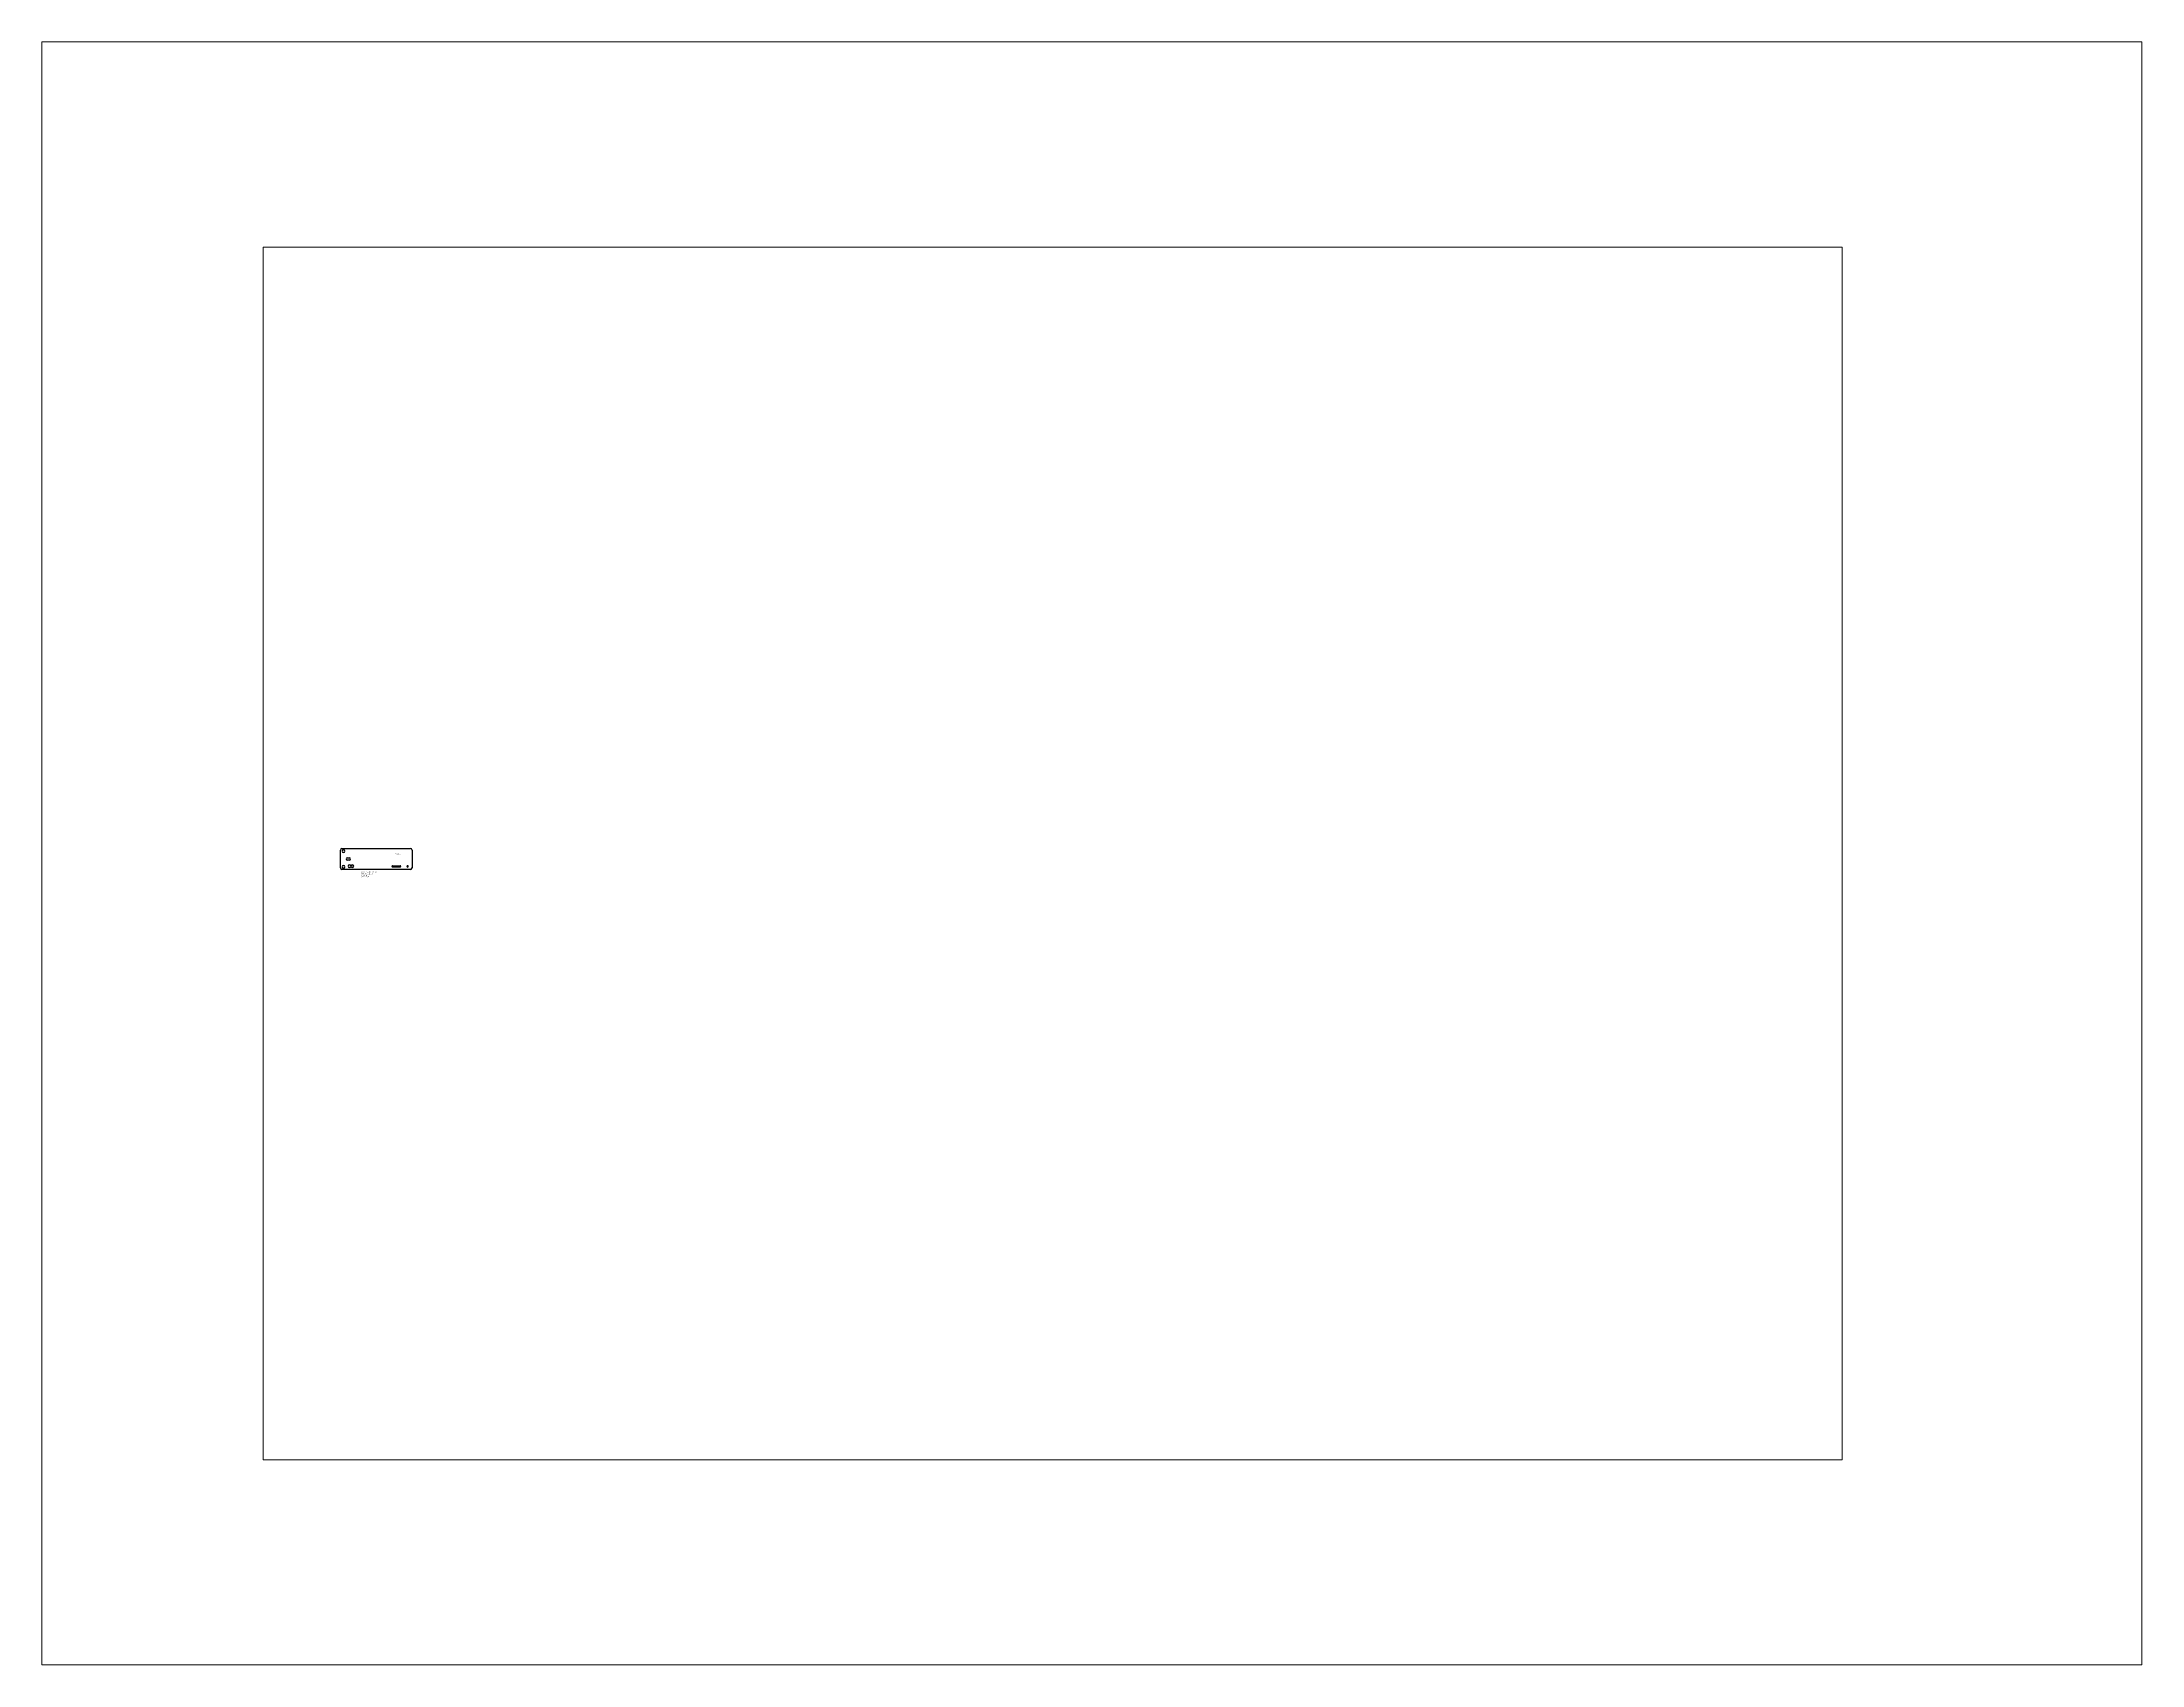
# Paper-space layout 'Layout1' of a CAD drawing. Extents: x -0.1 to 10.9, y -0.3 to 8.2.
# The model-space entities are those that its viewports show. They can reach past a viewport. Long polylines and large blocks are cut down to what shows.
import ezdxf

# ---------------------------------------------------------------- set-up
doc = ezdxf.new("R2010")
doc.units = 0
doc.header["$MEASUREMENT"] = 0
doc.layers.get('0').update_dxf_attribs({"linetype": 'CONTINUOUS'})
doc.layers.add('LaserCutting', color=3, linetype='CONTINUOUS')
doc.styles.add('FX_VECTOR', font='MONOTXT.SHX', dxfattribs={"bigfont": 'BIGFONT.SHX'})

msp = doc.modelspace()

# ---------------------------------------------------------------- linework, layer by layer
at = {"layer": 'LaserCutting'}
for p, q in [((2410.003, -2043.708), (2702.103, -2043.708)), ((2403.653, -2126.258), (2403.653, -2050.058)), ((2708.453, -2050.058), (2708.453, -2126.258)), ((2432.101, -2083.332), (2441.753, -2083.332)), ((2441.753, -2092.984), (2432.101, -2092.984)), ((2625.653, -2116.733), (2657.403, -2116.733)), ((2657.403, -2123.083), (2625.653, -2123.083)), ((2702.103, -2132.608), (2410.003, -2132.608))]:
    msp.add_line(p, q, dxfattribs=at)
for centre, radius, start, end in [((2410.003, -2050.058), 6.35, 90, 180), ((2702.103, -2050.058), 6.35, 0, 90), ((2416.353, -2054.884), 5.562, 0, 180), ((2416.353, -2054.884), 5.562, 180, 0), ((2432.101, -2088.158), 4.826, 90, 270), ((2441.753, -2088.158), 4.826, 270, 90), ((2441.753, -2118.384), 5.562, 0, 180), ((2454.453, -2118.384), 5.562, 0, 180), ((2416.353, -2121.432), 5.562, 0, 180), ((2625.653, -2119.908), 3.175, 90, 270), ((2657.403, -2119.908), 3.175, 270, 90), ((2689.403, -2119.908), 3.175, 0, 180), ((2441.753, -2118.384), 5.562, 180, 0), ((2454.453, -2118.384), 5.562, 180, 0), ((2689.403, -2119.908), 3.175, 180, 0), ((2416.353, -2121.432), 5.562, 180, 0), ((2410.003, -2126.258), 6.35, 180, 270), ((2702.103, -2126.258), 6.35, 270, 0)]:
    msp.add_arc(centre, radius, start, end, dxfattribs=at)

# ---------------------------------------------------------------- texts
at = {"layer": 'LaserCutting', "insert": (2636.157, -2065.096), "char_height": 5, "attachment_point": 1, "style": 'FX_VECTOR'}
msp.add_mtext_dynamic_manual_height_columns('{\\fCentury Gothic|b0|i0|c0|p34;\\C1;299258}', width=115.42273, gutter_width=1, heights=[0], dxfattribs=at)
at = {"layer": 'LaserCutting', "insert": (2493.927, -2142.349), "char_height": 4, "width": 442.97558, "attachment_point": 1, "style": 'FX_VECTOR'}
msp.add_mtext('{\\fTahoma|b0|i0|c0|p34;BLANK : 5 X 88.9 X 304.8\\PMATERIAL : SS 316\\PREVISION : 1\\PQTY: 2 NO S}', dxfattribs=at)

psp = doc.layouts.get("Layout1")

# ---------------------------------------------------------------- viewports
at = {"layer": '0', "color": 0}
psp.add_viewport(center=(5.375, 3.969), size=(11, 8.5), view_center_point=(5.375, 3.969), view_height=8.5, status=3, dxfattribs=at)
at = {"layer": '0', "color": 0, "linetype": 'CONTINUOUS'}
psp.add_viewport(center=(5.169, 3.969), size=(8.27, 6.35), view_center_point=(5438.314, -2064.557), view_height=5165.52473, dxfattribs=at)

doc.saveas('drawing.dxf')
